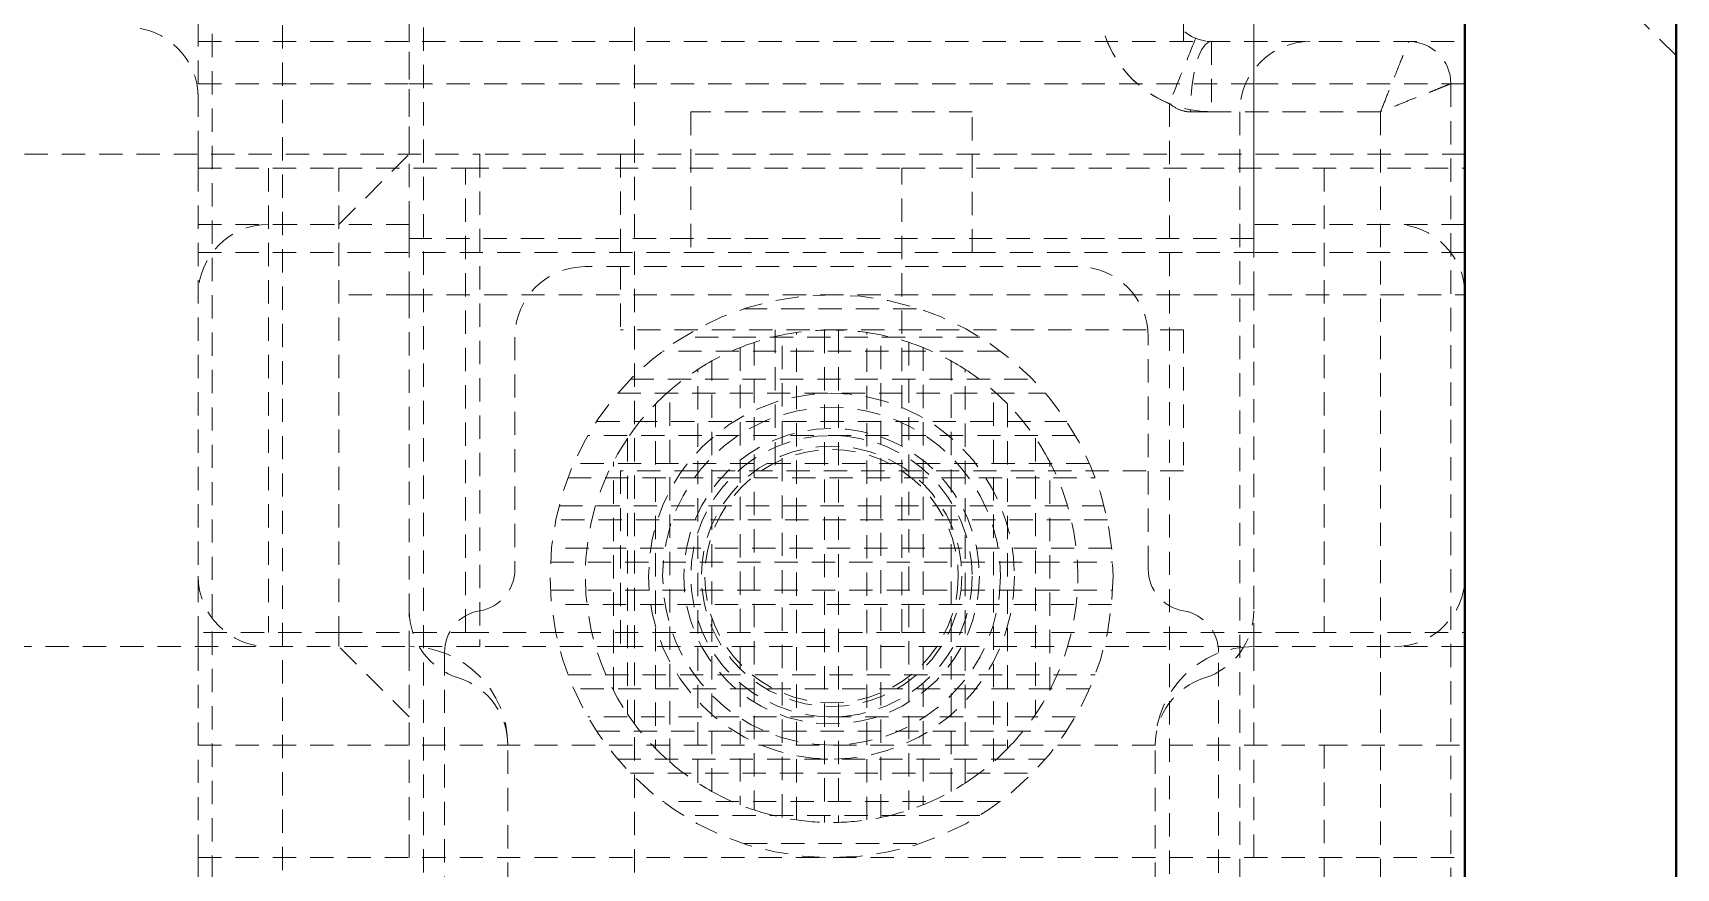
# Model space of a CAD drawing. Header units: inches. Extents: x 6934 to 18973, y 4254 to 7629.
# Drawn here: x 17143.8 to 17155.48, y 4870.88 to 4876.81 of the extents above; entities that cross this region are included whole.
import ezdxf

# ---------------------------------------------------------------- set-up
doc = ezdxf.new("R2010")
doc.units = ezdxf.units.IN
doc.header["$MEASUREMENT"] = 0
doc.linetypes.add('입력 정류부 ASSY$0$DASHED', pattern=[0.2067, 0.1654, -0.0413])
for name, color, linetype, lineweight, true_color in [('입력 정류부 ASSY$0$가려진 것(ISO)', 2, '입력 정류부 ASSY$0$DASHED', 18, 0xffff00), ('입력 정류부 ASSY$0$가려진 좁은 것(ISO)', 2, '입력 정류부 ASSY$0$DASHED', 18, 0xffff00), ('입력 정류부 ASSY$0$가시적인 것(ISO)', 3, 'Continuous', 40, 0x00ff00)]:
    doc.layers.add(name, color=color, linetype=linetype, lineweight=lineweight, true_color=true_color)

# ---------------------------------------------------------------- blocks, each defined once
blk = doc.blocks.new('입력 정류부 ASSY')
at = {"layer": '입력 정류부 ASSY$0$가려진 것(ISO)'}
for p, q in [((491.004, 610.79), (491.004, 624.24)), ((492.504, 623.74), (492.504, 610.79)), ((497.904, 616.74), (497.904, 619.44)), ((490.904, 616.74), (490.904, 617.44)), ((498.404, 617.44), (498.404, 615.44)), ((501.404, 616.64), (500.904, 617.14)), ((492.404, 615.94), (492.404, 616.94)), ((492.404, 615.44), (492.404, 616.94)), ((498.404, 615.34), (498.404, 616.94)), ((498.404, 615.44), (498.404, 616.94)), ((490.904, 616.44), (490.904, 616.74)), ((490.904, 616.74), (499.904, 616.74)), ((490.904, 615.94), (490.904, 616.44)), ((490.904, 616.44), (492.404, 616.44)), ((492.404, 616.44), (498.404, 616.44)), ((499.904, 616.44), (498.404, 616.44)), ((499.804, 616.44), (499.804, 610.79)), ((494.404, 616.24), (494.404, 615.24)), ((496.404, 616.24), (494.404, 616.24)), ((496.404, 615.24), (496.404, 616.24)), ((498.304, 616.24), (498.304, 610.79)), ((489.404, 615.94), (492.904, 615.94)), ((490.904, 615.84), (490.904, 615.94)), ((491.904, 615.44), (492.404, 615.94)), ((492.904, 615.94), (492.904, 612.44)), ((493.904, 615.94), (492.904, 615.94)), ((493.904, 615.94), (499.904, 615.94)), ((493.904, 615.94), (493.904, 614.69)), ((490.904, 615.84), (491.904, 615.84)), ((490.904, 615.84), (490.904, 612.54)), ((491.904, 615.84), (491.904, 612.54)), ((491.904, 615.84), (492.804, 615.84)), ((492.804, 615.84), (495.904, 615.84)), ((492.804, 612.54), (492.804, 615.84)), ((495.904, 615.84), (499.904, 615.84)), ((495.904, 612.54), (495.904, 615.84)), ((490.904, 615.44), (491.904, 615.44)), ((492.404, 615.44), (491.404, 615.44)), ((492.404, 615.44), (492.404, 615.34)), ((499.904, 615.44), (498.404, 615.44)), ((492.404, 614.94), (492.404, 615.34)), ((498.404, 615.34), (492.404, 615.34)), ((498.404, 614.94), (498.404, 615.34)), ((490.904, 615.24), (494.404, 615.24)), ((494.404, 615.24), (496.404, 615.24)), ((496.404, 615.24), (498.404, 615.24)), ((499.904, 615.24), (498.404, 615.24)), ((497.154, 615.14), (493.654, 615.14)), ((492.404, 614.94), (491.904, 614.94)), ((492.404, 614.94), (492.404, 612.44)), ((492.404, 614.94), (499.904, 614.94)), ((498.404, 612.44), (498.404, 614.94)), ((494.78, 614.84), (496.029, 614.84)), ((497.904, 614.69), (493.904, 614.69)), ((495.004, 614.69), (495.004, 613.69)), ((495.354, 614.69), (495.354, 611.191)), ((495.454, 614.69), (495.454, 611.191)), ((497.904, 614.69), (497.904, 613.69)), ((493.154, 614.64), (493.154, 612.99)), ((496.458, 614.64), (494.351, 614.64)), ((494.854, 614.602), (494.854, 611.279)), ((495.054, 611.226), (495.054, 614.655)), ((495.154, 611.208), (495.154, 614.672)), ((495.654, 611.208), (495.654, 614.672)), ((495.754, 611.226), (495.754, 614.655)), ((495.954, 614.602), (495.954, 611.279)), ((497.654, 612.99), (497.654, 614.64)), ((496.604, 614.54), (494.204, 614.54)), ((494.554, 611.411), (494.554, 614.47)), ((494.754, 614.565), (494.754, 611.315)), ((496.054, 614.565), (496.054, 611.315)), ((496.254, 611.411), (496.254, 614.47)), ((493.976, 614.34), (496.833, 614.34)), ((494.454, 611.471), (494.454, 614.41)), ((496.354, 611.471), (496.354, 614.41)), ((493.884, 614.24), (496.924, 614.24)), ((494.254, 611.621), (494.254, 614.259)), ((496.554, 611.621), (496.554, 614.259)), ((494.154, 614.165), (494.154, 611.716)), ((496.654, 614.165), (496.654, 611.716)), ((493.734, 614.04), (497.075, 614.04)), ((497.136, 613.94), (493.672, 613.94)), ((493.954, 613.92), (493.954, 611.96)), ((496.854, 613.92), (496.854, 611.96)), ((493.531, 613.64), (497.278, 613.64)), ((497.237, 613.74), (493.571, 613.74)), ((493.854, 612.128), (493.854, 613.753)), ((493.904, 613.69), (493.904, 612.44)), ((497.904, 613.69), (493.904, 613.69)), ((496.954, 612.128), (496.954, 613.753)), ((493.468, 613.44), (497.341, 613.44)), ((497.364, 613.34), (493.445, 613.34)), ((497.394, 613.14), (493.414, 613.14)), ((493.407, 613.04), (497.402, 613.04)), ((493.407, 612.84), (497.402, 612.84)), ((497.394, 612.74), (493.414, 612.74)), ((490.904, 612.44), (490.904, 612.54)), ((491.904, 612.54), (490.904, 612.54)), ((491.904, 612.44), (491.904, 612.54)), ((491.904, 612.54), (492.804, 612.54)), ((492.804, 612.54), (495.904, 612.54)), ((495.904, 612.54), (499.904, 612.54)), ((492.904, 612.44), (489.404, 612.44)), ((490.904, 610.94), (490.904, 612.44)), ((492.404, 611.94), (491.904, 612.44)), ((492.404, 610.94), (492.404, 612.44)), ((492.654, 612.399), (492.654, 609.24)), ((493.904, 612.44), (492.904, 612.44)), ((499.904, 612.44), (493.904, 612.44)), ((498.154, 609.24), (498.154, 612.399)), ((498.404, 610.94), (498.404, 612.44)), ((493.531, 612.24), (497.278, 612.24)), ((497.237, 612.14), (493.571, 612.14)), ((497.136, 611.94), (493.672, 611.94)), ((493.734, 611.84), (497.075, 611.84)), ((490.904, 611.74), (498.904, 611.74)), ((493.104, 610.74), (493.104, 611.74)), ((497.704, 610.74), (497.704, 611.74)), ((498.904, 611.74), (498.904, 608.74)), ((498.904, 611.74), (499.904, 611.74)), ((493.884, 611.64), (496.924, 611.64)), ((493.976, 611.54), (496.833, 611.54)), ((496.604, 611.34), (494.204, 611.34)), ((496.458, 611.24), (494.351, 611.24)), ((494.78, 611.04), (496.029, 611.04)), ((490.904, 610.94), (490.904, 602.54)), ((490.904, 610.94), (499.904, 610.94))]:
    blk.add_line(p, q, dxfattribs=at)
for radius in [2, 1.3, 1.2, 1.05, 1, 0.925, 0.9]:
    blk.add_circle((495.404, 612.94), radius, dxfattribs=at)
for centre, radius, start, end in [((498.104, 617.04), 0.3, 180, 270), ((490.404, 616.34), 0.5, 0, 90), ((498.804, 616.24), 0.5, 90.0006, 180), ((499.504, 616.44), 0.3, 0, 90), ((491.404, 614.94), 0.5, 90, 180), ((499.404, 614.94), 0.5, 0, 90), ((493.654, 614.64), 0.5, 90, 180), ((497.154, 614.64), 0.5, 0, 90), ((495.404, 612.94), 1.75, 88.3628, 98.2132), ((495.404, 612.94), 1.75, 78.463, 88.3628), ((495.404, 612.94), 1.75, 108.3177, 119.0593), ((495.404, 612.94), 1.75, 98.2132, 108.3177), ((495.404, 612.94), 1.75, 68.1963, 78.463), ((495.404, 612.94), 1.75, 119.0593, 131.0823), ((495.404, 612.94), 1.75, 57.1217, 68.1963), ((495.404, 612.94), 1.75, 44.4153, 57.1217), ((495.404, 612.94), 1.75, 131.0823, 145.9523), ((495.404, 612.94), 1.75, 27.6604, 44.4153), ((495.404, 612.94), 1.75, 145.9523, 214.0477), ((495.404, 612.94), 1.75, 332.3396, 27.6604), ((491.404, 612.94), 0.5, 180, 270), ((492.854, 612.99), 0.3, 279.5941, 0), ((497.954, 612.99), 0.3, 180, 260.4059), ((499.404, 612.94), 0.5, 270, 0), ((492.904, 612.694), 0.5, 180, 252.5424), ((492.954, 612.399), 0.3, 99.5941, 180), ((497.854, 612.399), 0.3, 0, 80.4059), ((497.904, 612.694), 0.5, 287.4576, 0), ((492.404, 611.74), 0.7, 0, 90), ((498.404, 611.74), 0.7, 90, 180), ((492.604, 611.74), 0.5, 0, 72.5424), ((495.404, 612.94), 1.75, 315.5847, 332.3396), ((498.204, 611.74), 0.5, 107.4576, 180), ((495.404, 612.94), 1.75, 214.0477, 228.9177), ((495.404, 612.94), 1.75, 302.8783, 315.5847), ((495.404, 612.94), 1.75, 228.9177, 240.9407), ((495.404, 612.94), 1.75, 291.8037, 302.8783), ((495.404, 612.94), 1.75, 240.9407, 251.6823), ((495.404, 612.94), 1.75, 281.537, 291.8037), ((495.404, 612.94), 1.75, 251.6823, 261.7868), ((495.404, 612.94), 1.75, 261.7868, 271.6372), ((495.404, 612.94), 1.75, 271.6372, 281.537)]:
    blk.add_arc(centre, radius, start, end, dxfattribs=at)
at = {"layer": '입력 정류부 ASSY$0$가려진 좁은 것(ISO)'}
for p, q in [((491.504, 609.79), (491.504, 624.24)), ((494.004, 623.74), (494.004, 607.79)), ((498.104, 616.74), (498.104, 616.24)), ((497.804, 616.299), (497.804, 607.79)), ((498.104, 616.24), (497.954, 616.24)), ((499.304, 616.24), (498.104, 616.24)), ((499.304, 616.24), (499.304, 609.79)), ((491.404, 615.84), (491.404, 612.54)), ((498.904, 615.84), (498.904, 612.54))]:
    blk.add_line(p, q, dxfattribs=at)
for end in [270, 247.9729]:
    blk.add_arc((498.104, 617.04), 0.8, 180, end, dxfattribs=at)
for centre, major_axis, ratio, start_param, end_param in [((497.804, 616.299), (0.187, 0.464), 0.000594, 6.283111, 7.854132), ((498.104, 616.24), (0, 0.5), 0.3, 0.000021, 1.570796)]:
    blk.add_ellipse(centre, major_axis=major_axis, ratio=ratio, start_param=start_param, end_param=end_param, dxfattribs=at)
for points, knots in [([(499.304, 616.24), (499.321, 616.281), (499.336, 616.32), (499.35, 616.356), (499.365, 616.392), (499.378, 616.425), (499.391, 616.456), (499.403, 616.487), (499.414, 616.515), (499.424, 616.54), (499.434, 616.565), (499.443, 616.588), (499.451, 616.608), (499.459, 616.628), (499.466, 616.645), (499.472, 616.66), (499.478, 616.675), (499.483, 616.688), (499.487, 616.698), (499.492, 616.708), (499.495, 616.716), (499.497, 616.723), (499.5, 616.729), (499.501, 616.733), (499.503, 616.736), (499.504, 616.739), (499.504, 616.74), (499.504, 616.74)], [0, 0, 0, 0, 0.111111, 0.111111, 0.111111, 0.222222, 0.222222, 0.222222, 0.333333, 0.333333, 0.333333, 0.444444, 0.444444, 0.444444, 0.555556, 0.555556, 0.555556, 0.666667, 0.666667, 0.666667, 0.777778, 0.777778, 0.777778, 0.888889, 0.888889, 0.888889, 1, 1, 1, 1]), ([(499.804, 616.44), (499.804, 616.44), (499.803, 616.44), (499.802, 616.439), (499.801, 616.439), (499.801, 616.439), (499.8, 616.439), (499.798, 616.438), (499.794, 616.436), (499.79, 616.435), (499.789, 616.434), (499.788, 616.434), (499.787, 616.433), (499.781, 616.431), (499.775, 616.429), (499.767, 616.425), (499.765, 616.425), (499.764, 616.424), (499.762, 616.423), (499.753, 616.42), (499.743, 616.416), (499.73, 616.411), (499.729, 616.41), (499.726, 616.409), (499.724, 616.408), (499.711, 616.403), (499.696, 616.397), (499.679, 616.39), (499.677, 616.389), (499.674, 616.388), (499.672, 616.387), (499.652, 616.379), (499.63, 616.37), (499.604, 616.36), (499.579, 616.35), (499.551, 616.339), (499.52, 616.327), (499.489, 616.314), (499.456, 616.301), (499.42, 616.286), (499.384, 616.272), (499.345, 616.257), (499.304, 616.24)], [0, 0, 0, 0, 0.086247, 0.086247, 0.086247, 0.111111, 0.111111, 0.111111, 0.200377, 0.200377, 0.200377, 0.222222, 0.222222, 0.222222, 0.314642, 0.314642, 0.314642, 0.333333, 0.333333, 0.333333, 0.428897, 0.428897, 0.428897, 0.444444, 0.444444, 0.444444, 0.543102, 0.543102, 0.543102, 0.555556, 0.555556, 0.555556, 0.666667, 0.666667, 0.666667, 0.777778, 0.777778, 0.777778, 0.888889, 0.888889, 0.888889, 1, 1, 1, 1]), ([(497.804, 616.299), (497.83, 616.279), (497.88, 616.248), (497.93, 616.24), (497.954, 616.24)], [0, 0, 0, 0, 0.5, 0.9999987, 0.9999987, 0.9999987, 0.9999987])]:
    blk.add_open_spline(points, degree=3, knots=knots, dxfattribs=at)
at = {"layer": '입력 정류부 ASSY$0$가시적인 것(ISO)'}
for p, q in [((501.404, 629.74), (501.404, 583.74)), ((499.904, 617.44), (499.904, 596.04)), ((499.904, 596.04), (499.904, 617.44))]:
    blk.add_line(p, q, dxfattribs=at)

msp = doc.modelspace()

# ---------------------------------------------------------------- block references
msp.add_blockref('입력 정류부 ASSY', (16654.075, 4260.012))

doc.saveas('drawing.dxf')
